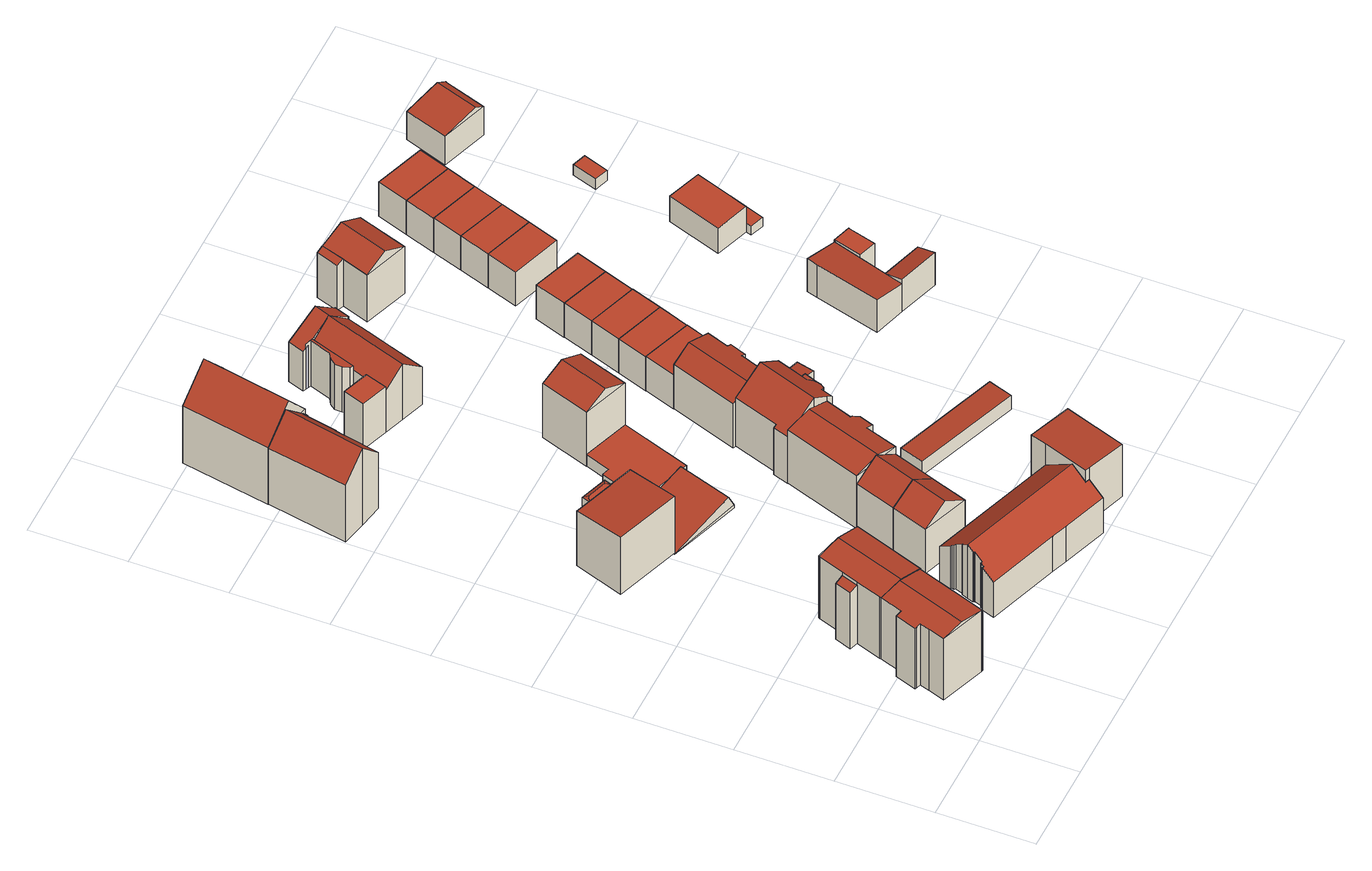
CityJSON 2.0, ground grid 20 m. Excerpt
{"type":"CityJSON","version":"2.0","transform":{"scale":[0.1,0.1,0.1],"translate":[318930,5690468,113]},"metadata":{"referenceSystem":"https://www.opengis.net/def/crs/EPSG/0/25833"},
"CityObjects":{
"building1":{"type":"Building","attributes":{"Dachtyp_tdc":"tdcFreeFormRoof","Gemeindeschluessel":14713000,"Dachneigung":10.97,"QualitaetDacherkennung":72,"Geometrietyp2DReferenz":"3000","function":"31001_9998","roofType":"5000","measuredHeight":16.66},"geometry":[{"type":"MultiSurface","lod":"2","boundaries":[[[0,1,2,3]],[[1,4,5,2]],[[4,6,7,5]],[[6,8,9,7]],[[8,10,11,9]],[[10,12,13,11]],[[12,14,15,13]],[[14,16,17,15]],[[16,18,19,17]],[[18,20,21,19]],[[20,22,23,21]],[[22,0,3,23]],[[1,0,22,20,18,16,24,25,6,4]],[[12,10,8,25,24,14]],[[16,14,24]],[[8,6,25]],[[3,2,5,7,9,11,13,15,17,19,21,23]]],"semantics":{"surfaces":[{"type":"WallSurface"},{"type":"RoofSurface"},{"type":"GroundSurface"}],"values":[0,0,0,0,0,0,0,0,0,0,0,0,1,1,0,0,2]}}]},
"building2":{"type":"Building","attributes":{"Gemeindeschluessel":14713000,"Geometrietyp2DReferenz":"3000","function":"31001_9998","roofType":"9999"},"children":["building2-1","building2-2"]},
"building2-1":{"type":"BuildingPart","attributes":{"Dachtyp_tdc":"tdcPolyFlatRoof","Dachneigung":17.91,"QualitaetDacherkennung":66,"Geometrietyp2DReferenz":"3000","roofType":"2100","measuredHeight":15.03},"parents":["building2"],"geometry":[{"type":"MultiSurface","lod":"2","boundaries":[[[26,27,28,29]],[[30,31,32,33]],[[31,26,29,32]],[[31,30,34,27,26]],[[29,28,35,33,32]],[[34,35,28,27]],[[30,33,35,34]]],"semantics":{"surfaces":[{"type":"WallSurface"},{"type":"RoofSurface"},{"type":"GroundSurface"},{"type":"ClosureSurface"}],"values":[0,0,0,1,2,3,3]}}]},
"building2-2":{"type":"BuildingPart","attributes":{"Dachtyp_tdc":"tdcGableRoof","Dachneigung":11.64,"QualitaetDacherkennung":78,"Geometrietyp2DReferenz":"3000","roofType":"3100","measuredHeight":16.95},"parents":["building2"],"geometry":[{"type":"MultiSurface","lod":"2","boundaries":[[[36,28,27]],[[36,37,38,28]],[[37,39,40,38]],[[39,41,42,40]],[[41,43,44,42]],[[43,45,46,44]],[[45,47,48,46]],[[47,49,50,48]],[[49,51,52,50]],[[51,6,53,52]],[[6,54,55,53]],[[54,56,30,33,55]],[[51,49,47,45,43,41]],[[41,39,37,36,57,56,54,6,51]],[[33,35,28,38,40,42,44,46,48,50,52,53,55]],[[34,30,56,57]],[[34,35,33,30]],[[36,27,34,57]],[[27,28,35,34]]],"semantics":{"surfaces":[{"type":"WallSurface"},{"type":"RoofSurface"},{"type":"GroundSurface"},{"type":"ClosureSurface"}],"values":[0,0,0,0,0,0,0,0,0,0,0,0,1,1,2,0,3,0,3]}}]},
"building3":{"type":"Building","attributes":{"Gemeindeschluessel":14713000,"Geometrietyp2DReferenz":"3000","function":"31001_9998","roofType":"9999"},"children":["building3-1","building3-2"]},
"building3-1":{"type":"BuildingPart","attributes":{"Dachtyp_tdc":"tdcFreeFormRoof","Dachneigung":22.84,"QualitaetDacherkennung":26,"Geometrietyp2DReferenz":"3000","roofType":"5000","measuredHeight":14.24},"parents":["building3"],"geometry":[{"type":"MultiSurface","lod":"2","boundaries":[[[58,59,60,61]],[[59,62,63,60]],[[62,64,65,63]],[[64,66,67,65]],[[64,62,68]],[[62,59,69,68]],[[59,58,69]],[[58,66,64,68,69]],[[60,63,65,67,61]],[[61,67,66,58]]],"semantics":{"surfaces":[{"type":"WallSurface"},{"type":"RoofSurface"},{"type":"GroundSurface"},{"type":"ClosureSurface"}],"values":[0,0,0,0,1,1,1,1,2,3]}}]},
"building3-2":{"type":"BuildingPart","attributes":{"Dachtyp_tdc":"tdcPolyFlatRoof","Dachneigung":3.57,"QualitaetDacherkennung":56,"Geometrietyp2DReferenz":"3000","roofType":"2100","measuredHeight":14.75},"parents":["building3"],"geometry":[{"type":"MultiSurface","lod":"2","boundaries":[[[70,71,65,67,66]],[[71,72,73,65]],[[72,74,75,73]],[[74,76,77,75]],[[76,78,79,77]],[[78,80,61,79]],[[80,78,76,74,72,71,70]],[[67,65,73,75,77,79,61]],[[70,66,58,61,80]],[[66,67,61,58]]],"semantics":{"surfaces":[{"type":"WallSurface"},{"type":"RoofSurface"},{"type":"GroundSurface"},{"type":"ClosureSurface"}],"values":[0,0,0,0,0,0,1,2,0,3]}}]},
"building4":{"type":"Building","attributes":{"Dachtyp_tdc":"tdcGableRoof","Gemeindeschluessel":14713000,"Dachneigung":35.92,"QualitaetDacherkennung":76,"Geometrietyp2DReferenz":"3000","function":"31001_3211","roofType":"3100","measuredHeight":13.88},"geometry":[{"type":"MultiSurface","lod":"2","boundaries":[[[81,82,83,84]],[[82,85,86,83]],[[85,87,88,86]],[[87,89,90,88]],[[89,91,92,90]],[[91,93,94,92]],[[93,95,96,94]],[[95,97,98,96]],[[97,99,100,98]],[[99,101,102,100]],[[101,103,104,102]],[[103,105,106,104]],[[105,107,108,106]],[[107,109,110,108]],[[109,111,112,110]],[[111,113,114,112]],[[113,115,116,114]],[[115,117,118,116]],[[117,119,120,118]],[[119,121,122,120]],[[121,123,124,122]],[[123,125,126,124]],[[125,127,128,126]],[[127,129,130,128]],[[129,131,132,130]],[[131,81,84,132]],[[127,125,123,121,119,117,115,113,111,109,107,105]],[[105,103,101,99,97,95,93,91,89,87,85,82,81,131,129,127]],[[84,83,86,88,90,92,94,96,98,100,102,104,106,108,110,112,114,116,118,120,122,124,126,128,130,132]]],"semantics":{"surfaces":[{"type":"WallSurface"},{"type":"RoofSurface"},{"type":"GroundSurface"}],"values":[0,0,0,0,0,0,0,0,0,0,0,0,0,0,0,0,0,0,0,0,0,0,0,0,0,0,1,1,2]}}]},
"building5":{"type":"Building","attributes":{"Dachtyp_tdc":"tdcGableRoof","Gemeindeschluessel":14713000,"Dachneigung":44.73,"QualitaetDacherkennung":79,"Geometrietyp2DReferenz":"3000","function":"31001_9998","roofType":"3100","measuredHeight":19.87},"geometry":[{"type":"MultiSurface","lod":"2","boundaries":[[[133,134,135,136]],[[134,137,138,135]],[[137,139,140,138]],[[139,141,142,140]],[[141,143,144,142]],[[143,145,146,144]],[[145,147,148,146]],[[147,149,150,148]],[[149,151,152,150]],[[151,153,154,152]],[[153,155,156,154]],[[155,133,136,156]],[[151,149,147,145]],[[145,143,141,139,137,134,133,155,153,151]],[[136,135,138,140,142,144,146,148,150,152,154,156]]],"semantics":{"surfaces":[{"type":"WallSurface"},{"type":"RoofSurface"},{"type":"GroundSurface"}],"values":[0,0,0,0,0,0,0,0,0,0,0,0,1,1,2]}}]},
"building6":{"type":"Building","attributes":{"Dachtyp_tdc":"tdcGableRoof","Gemeindeschluessel":14713000,"Dachneigung":35.32,"QualitaetDacherkennung":66,"Geometrietyp2DReferenz":"3000","function":"31001_9998","roofType":"3100","measuredHeight":14.8},"geometry":[{"type":"MultiSurface","lod":"2","boundaries":[[[157,158,159,160]],[[158,161,162,159]],[[161,163,164,162]],[[163,157,160,164]],[[161,158,165]],[[157,163,166]],[[158,157,166,165]],[[163,161,165,166]],[[160,159,162,164]]],"semantics":{"surfaces":[{"type":"WallSurface"},{"type":"RoofSurface"},{"type":"GroundSurface"}],"values":[0,0,0,0,0,0,1,1,2]}}]},
"building7":{"type":"Building","attributes":{"Dachtyp_tdc":"tdcFreeFormRoof","Gemeindeschluessel":14713000,"Dachneigung":14.84,"QualitaetDacherkennung":9,"Geometrietyp2DReferenz":"3000","function":"31001_9998","roofType":"5000","measuredHeight":3.87},"geometry":[{"type":"MultiSurface","lod":"2","boundaries":[[[167,168,169,170]],[[168,171,172,169]],[[171,173,172]],[[167,170,174]],[[171,168,175,176]],[[176,175,167,174,173]],[[168,167,175]],[[173,171,176]],[[170,169,172,173,174]]],"semantics":{"surfaces":[{"type":"WallSurface"},{"type":"RoofSurface"},{"type":"GroundSurface"}],"values":[0,0,0,0,1,1,0,0,2]}}]},
"building8":{"type":"Building","attributes":{"Dachtyp_tdc":"tdcGableRoof","Gemeindeschluessel":14713000,"Dachneigung":34.77,"QualitaetDacherkennung":73,"Geometrietyp2DReferenz":"3000","function":"31001_9998","roofType":"3100","measuredHeight":14.99},"geometry":[{"type":"MultiSurface","lod":"2","boundaries":[[[177,178,179,180]],[[178,181,182,179]],[[181,183,184,182]],[[183,177,180,184]],[[181,178,185]],[[177,183,186]],[[178,177,186,185]],[[183,181,185,186]],[[180,179,182,184]]],"semantics":{"surfaces":[{"type":"WallSurface"},{"type":"RoofSurface"},{"type":"GroundSurface"}],"values":[0,0,0,0,0,0,1,1,2]}}]},
"building9":{"type":"Building","attributes":{"Dachtyp_tdc":"tdcFreeFormRoof","Gemeindeschluessel":14713000,"Dachneigung":45.2,"QualitaetDacherkennung":79,"Geometrietyp2DReferenz":"3000","function":"31001_9998","roofType":"5000","measuredHeight":21.27},"geometry":[{"type":"MultiSurface","lod":"2","boundaries":[[[187,188,189,190]],[[188,191,192,189]],[[191,193,194,192]],[[193,195,196,194]],[[195,197,198,196]],[[197,187,190,198]],[[191,188,187,199,200,193]],[[200,199,197,195]],[[187,197,199]],[[195,193,200]],[[190,189,192,194,196,198]]],"semantics":{"surfaces":[{"type":"WallSurface"},{"type":"RoofSurface"},{"type":"GroundSurface"}],"values":[0,0,0,0,0,0,1,1,0,0,2]}}]},
"building10":{"type":"Building","attributes":{"Dachtyp_tdc":"tdcFreeFormRoof","Gemeindeschluessel":14713000,"Dachneigung":13.15,"QualitaetDacherkennung":55,"Geometrietyp2DReferenz":"3000","function":"31001_9998","roofType":"5000","measuredHeight":14.89},"geometry":[{"type":"MultiSurface","lod":"2","boundaries":[[[201,202,203,204]],[[202,205,206,203]],[[205,207,208,206]],[[207,209,210,208]],[[209,211,212,210]],[[211,213,214,212]],[[209,207,205,202,201,215,216,213,211]],[[216,215,217,218]],[[201,217,215]],[[218,213,216]],[[214,219,220,204,203,206,208,210,212]],[[213,218,219,214]],[[218,217,220,219]],[[217,201,204,220]]],"semantics":{"surfaces":[{"type":"WallSurface"},{"type":"RoofSurface"},{"type":"GroundSurface"}],"values":[0,0,0,0,0,0,1,1,0,0,2,0,0,0]}}]},
"building11":{"type":"Building","attributes":{"Dachtyp_tdc":"tdcPolyFlatRoof","Gemeindeschluessel":14713000,"Dachneigung":0,"QualitaetDacherkennung":0,"Geometrietyp2DReferenz":"3000","BezugspunktDach":"2000","function":"31001_9998","measuredHeight":3},"geometry":[{"type":"MultiSurface","lod":"2","boundaries":[[[221,222,223,224,225,226,227,228,229]],[[229,228,230,231]],[[228,227,232,230]],[[227,226,233,232]],[[226,225,234,233]],[[225,224,235,234]],[[224,223,236,235]],[[223,222,237,236]],[[222,221,238,237]],[[221,229,231,238]],[[231,230,232,233,234,235,236,237,238]]],"semantics":{"surfaces":[{"type":"RoofSurface"},{"type":"WallSurface"},{"type":"GroundSurface"}],"values":[0,1,1,1,1,1,1,1,1,1,2]}}]},
"building12":{"type":"Building","attributes":{"Dachtyp_tdc":"tdcPolyFlatRoof","Gemeindeschluessel":14713000,"Dachneigung":3.97,"QualitaetDacherkennung":68,"Geometrietyp2DReferenz":"3000","function":"31001_9998","roofType":"2100","measuredHeight":14.14},"geometry":[{"type":"MultiSurface","lod":"2","boundaries":[[[239,240,241,242]],[[240,243,244,241]],[[243,245,246,244]],[[245,247,248,246]],[[247,249,250,248]],[[249,239,242,250]],[[249,247,245,243,240,239]],[[242,241,244,246,248,250]]],"semantics":{"surfaces":[{"type":"WallSurface"},{"type":"RoofSurface"},{"type":"GroundSurface"}],"values":[0,0,0,0,0,0,1,2]}}]},
"building13":{"type":"Building","attributes":{"Dachtyp_tdc":"tdcGableRoof","Gemeindeschluessel":14713000,"Dachneigung":25.05,"QualitaetDacherkennung":66,"Geometrietyp2DReferenz":"3000","function":"31001_9998","roofType":"3100","measuredHeight":16.36},"geometry":[{"type":"MultiSurface","lod":"2","boundaries":[[[251,252,253,254]],[[252,255,256,253]],[[255,257,258,256]],[[257,251,254,258]],[[255,252,259]],[[251,257,260]],[[252,251,260,259]],[[257,255,259,260]],[[254,253,256,258]]],"semantics":{"surfaces":[{"type":"WallSurface"},{"type":"RoofSurface"},{"type":"GroundSurface"}],"values":[0,0,0,0,0,0,1,1,2]}}]},
"building14":{"type":"Building","attributes":{"Dachtyp_tdc":"tdcGableRoof","Gemeindeschluessel":14713000,"Dachneigung":34.46,"QualitaetDacherkennung":68,"Geometrietyp2DReferenz":"3000","function":"31001_9998","roofType":"3100","measuredHeight":16.88},"geometry":[{"type":"MultiSurface","lod":"2","boundaries":[[[261,262,263,264]],[[262,265,266,263]],[[265,267,268,266]],[[267,269,270,268]],[[269,271,272,270]],[[271,273,274,272]],[[273,275,276,274]],[[275,277,278,276]],[[277,279,280,278]],[[279,281,282,280]],[[281,283,284,282]],[[283,285,286,284]],[[285,287,288,286]],[[287,289,290,288]],[[289,291,292,290]],[[291,293,294,292]],[[293,295,296,294]],[[295,297,298,296]],[[297,261,264,298]],[[293,291,289,287,285,283]],[[283,281,279,277,275,273,271,269,267,265,262,261,297,295,293]],[[264,263,266,268,270,272,274,276,278,280,282,284,286,288,290,292,294,296,298]]],"semantics":{"surfaces":[{"type":"WallSurface"},{"type":"RoofSurface"},{"type":"GroundSurface"}],"values":[0,0,0,0,0,0,0,0,0,0,0,0,0,0,0,0,0,0,0,1,1,2]}}]},
"building15":{"type":"Building","attributes":{"Gemeindeschluessel":14713000,"Geometrietyp2DReferenz":"3000","function":"31001_9998","roofType":"9999"},"children":["building15-1","building15-2","building15-3","building15-4","building15-5"]},
"building15-1":{"type":"BuildingPart","attributes":{"Dachtyp_tdc":"tdcGableRoof","Dachneigung":29.37,"QualitaetDacherkennung":40,"Geometrietyp2DReferenz":"3000","roofType":"3100","measuredHeight":14.18},"parents":["building15"],"geometry":[{"type":"MultiSurface","lod":"2","boundaries":[[[299,300,301,302]],[[300,303,304,301]],[[303,305,306,304]],[[305,307,308,306]],[[307,309,310,308]],[[309,311,312,310]],[[311,313,314,312]],[[313,315,316,314]],[[315,317,316]],[[318,319,315,313,311,309,307]],[[307,305,303,300,299,320,321,322,318]],[[301,304,306,308,310,312,314,316,323,324,325,302]],[[319,317,315]],[[323,316,317,319,318]],[[320,326,321]],[[326,325,324,322,321]],[[322,324,323,318]],[[299,302,325,326,320]]],"semantics":{"surfaces":[{"type":"WallSurface"},{"type":"RoofSurface"},{"type":"GroundSurface"},{"type":"ClosureSurface"}],"values":[0,0,0,0,0,0,0,0,0,1,1,2,0,3,0,3,3,3]}}]},
"building15-2":{"type":"BuildingPart","attributes":{"Dachtyp_tdc":"tdcPolyFlatRoof","Dachneigung":0,"QualitaetDacherkennung":49,"Geometrietyp2DReferenz":"3000","roofType":"1000","measuredHeight":11.79},"parents":["building15"],"geometry":[{"type":"MultiSurface","lod":"2","boundaries":[[[327,328,329,330,331]],[[328,332,333,329]],[[332,334,335,336,333]],[[334,332,328,327]],[[330,329,333,336]],[[331,335,334,327]],[[331,330,336,335]]],"semantics":{"surfaces":[{"type":"WallSurface"},{"type":"RoofSurface"},{"type":"GroundSurface"},{"type":"ClosureSurface"}],"values":[0,0,0,1,2,0,3]}}]},
"building15-3":{"type":"BuildingPart","attributes":{"Dachtyp_tdc":"tdcGableRoof","Dachneigung":42.47,"QualitaetDacherkennung":35,"Geometrietyp2DReferenz":"3000","roofType":"3100","measuredHeight":14.4},"parents":["building15"],"geometry":[{"type":"MultiSurface","lod":"2","boundaries":[[[317,337,338,316]],[[337,339,338]],[[340,341,342]],[[340,343,344,341]],[[343,345,346,344]],[[345,331,330,346]],[[335,347,348,336]],[[345,343,340,337,317,319,349]],[[349,321,326,347,335,331,345]],[[348,325,324,323,316,338,341,344,346,330,336]],[[326,325,348,347]],[[322,321,349]],[[324,325,326,321,322]],[[319,318,322,349]],[[317,316,323,318,319]],[[318,323,324,322]],[[342,339,337,340]],[[342,341,338,339]],[[335,336,330,331]]],"semantics":{"surfaces":[{"type":"WallSurface"},{"type":"RoofSurface"},{"type":"GroundSurface"},{"type":"ClosureSurface"}],"values":[0,0,0,0,0,0,0,1,1,2,3,0,3,0,3,3,0,3,3]}}]},
"building15-4":{"type":"BuildingPart","attributes":{"Dachtyp_tdc":"tdcPolyFlatRoof","Dachneigung":6.38,"QualitaetDacherkennung":55,"Geometrietyp2DReferenz":"3000","roofType":"2100","measuredHeight":5.43},"parents":["building15"],"geometry":[{"type":"MultiSurface","lod":"2","boundaries":[[[350,342,341,351]],[[339,352,353,338]],[[352,350,351,353]],[[352,339,342,350]],[[351,341,338,353]],[[339,338,341,342]]],"semantics":{"surfaces":[{"type":"WallSurface"},{"type":"RoofSurface"},{"type":"GroundSurface"},{"type":"ClosureSurface"}],"values":[0,0,0,1,2,3]}}]},
"building15-5":{"type":"BuildingPart","attributes":{"Dachtyp_tdc":"tdcPolyFlatRoof","Dachneigung":4.4,"QualitaetDacherkennung":46,"Geometrietyp2DReferenz":"3000","roofType":"2100","measuredHeight":11.75},"parents":["building15"],"geometry":[{"type":"MultiSurface","lod":"2","boundaries":[[[354,355,356,357]],[[355,358,359,356]],[[358,360,361,359]],[[360,362,363,361]],[[362,364,365,363]],[[364,366,367,365]],[[366,368,302,367]],[[368,299,302]],[[369,354,357,348,347]],[[369,370,368,366,364,362,360,358,355,354]],[[357,356,359,361,363,365,367,302,325,348]],[[320,299,368,370]],[[320,326,325,302,299]],[[347,326,320,370,369]],[[347,348,325,326]]],"semantics":{"surfaces":[{"type":"WallSurface"},{"type":"RoofSurface"},{"type":"GroundSurface"},{"type":"ClosureSurface"}],"values":[0,0,0,0,0,0,0,0,0,1,2,0,3,0,3]}}]},
"building16":{"type":"Building","attributes":{"Dachtyp_tdc":"tdcPolyFlatRoof","Gemeindeschluessel":14713000,"Dachneigung":2.76,"QualitaetDacherkennung":69,"Geometrietyp2DReferenz":"3000","function":"31001_9998","roofType":"2100","measuredHeight":3.71},"geometry":[{"type":"MultiSurface","lod":"2","boundaries":[[[371,372,373,374]],[[372,375,376,373]],[[375,377,378,376]],[[377,371,374,378]],[[377,375,372,371]],[[374,373,376,378]]],"semantics":{"surfaces":[{"type":"WallSurface"},{"type":"RoofSurface"},{"type":"GroundSurface"}],"values":[0,0,0,0,1,2]}}]},
"building17":{"type":"Building","attributes":{"Dachtyp_tdc":"tdcGableRoof","Gemeindeschluessel":14713000,"Dachneigung":16.8,"QualitaetDacherkennung":47,"Geometrietyp2DReferenz":"3000","function":"31001_9998","roofType":"3100","measuredHeight":14.28},"geometry":[{"type":"MultiSurface","lod":"2","boundaries":[[[379,380,381,382]],[[380,383,384,381]],[[383,385,386,384]],[[385,387,388,386]],[[387,389,390,388]],[[389,391,392,390]],[[391,393,394,392]],[[393,395,396,394]],[[395,397,398,396]],[[397,399,400,398]],[[399,379,382,400]],[[395,393,391,389,387]],[[387,385,383,380,379,399,397,395]],[[382,381,384,386,388,390,392,394,396,398,400]]],"semantics":{"surfaces":[{"type":"WallSurface"},{"type":"RoofSurface"},{"type":"GroundSurface"}],"values":[0,0,0,0,0,0,0,0,0,0,0,1,1,2]}}]},
"building18":{"type":"Building","attributes":{"Dachtyp_tdc":"tdcPolyFlatRoof","Gemeindeschluessel":14713000,"Dachneigung":3.34,"QualitaetDacherkennung":50,"Geometrietyp2DReferenz":"3000","function":"31001_9998","roofType":"2100","measuredHeight":4.62},"geometry":[{"type":"MultiSurface","lod":"2","boundaries":[[[401,402,403,404]],[[402,405,406,403]],[[405,407,408,406]],[[407,409,410,408]],[[409,401,404,410]],[[409,407,405,402,401]],[[404,403,406,408,410]]],"semantics":{"surfaces":[{"type":"WallSurface"},{"type":"RoofSurface"},{"type":"GroundSurface"}],"values":[0,0,0,0,0,1,2]}}]},
"building19":{"type":"Building","attributes":{"Dachtyp_tdc":"tdcPolyFlatRoof","Gemeindeschluessel":14713000,"Dachneigung":0,"QualitaetDacherkennung":67,"Geometrietyp2DReferenz":"3000","function":"31001_9998","roofType":"1000","measuredHeight":8.78},"geometry":[{"type":"MultiSurface","lod":"2","boundaries":[[[411,412,413,414]],[[412,415,416,413]],[[415,417,418,416]],[[417,419,420,418]],[[419,411,414,420]],[[419,417,415,412,411]],[[414,413,416,418,420]]],"semantics":{"surfaces":[{"type":"WallSurface"},{"type":"RoofSurface"},{"type":"GroundSurface"}],"values":[0,0,0,0,0,1,2]}}]},
"building20":{"type":"Building","attributes":{"Dachtyp_tdc":"tdcPolyFlatRoof","Gemeindeschluessel":14713000,"Dachneigung":7.67,"QualitaetDacherkennung":67,"Geometrietyp2DReferenz":"3000","function":"31001_9998","roofType":"2100","measuredHeight":3.72},"geometry":[{"type":"MultiSurface","lod":"2","boundaries":[[[421,422,423,406]],[[422,424,425,423]],[[424,426,427,425]],[[426,428,408,427]],[[428,421,406,408]],[[428,426,424,422,421]],[[406,423,425,427,408]]],"semantics":{"surfaces":[{"type":"WallSurface"},{"type":"RoofSurface"},{"type":"GroundSurface"}],"values":[0,0,0,0,0,1,2]}}]},
"building21":{"type":"Building","attributes":{"Dachtyp_tdc":"tdcPolyFlatRoof","Gemeindeschluessel":14713000,"Dachneigung":0,"QualitaetDacherkennung":71,"Geometrietyp2DReferenz":"3000","function":"31001_9998","roofType":"1000","measuredHeight":8.79},"geometry":[{"type":"MultiSurface","lod":"2","boundaries":[[[429,430,431,432]],[[430,433,434,431]],[[433,435,436,434]],[[435,429,432,436]],[[435,433,430,429]],[[432,431,434,436]]],"semantics":{"surfaces":[{"type":"WallSurface"},{"type":"RoofSurface"},{"type":"GroundSurface"}],"values":[0,0,0,0,1,2]}}]},
"building22":{"type":"Building","attributes":{"Dachtyp_tdc":"tdcPolyFlatRoof","Gemeindeschluessel":14713000,"Dachneigung":0,"QualitaetDacherkennung":74,"Geometrietyp2DReferenz":"3000","function":"31001_9998","roofType":"1000","measuredHeight":8.83},"geometry":[{"type":"MultiSurface","lod":"2","boundaries":[[[437,438,439,440]],[[438,430,431,439]],[[430,429,432,431]],[[429,437,440,432]],[[429,430,438,437]],[[440,439,431,432]]],"semantics":{"surfaces":[{"type":"WallSurface"},{"type":"RoofSurface"},{"type":"GroundSurface"}],"values":[0,0,0,0,1,2]}}]},
"building23":{"type":"Building","attributes":{"Dachtyp_tdc":"tdcPolyFlatRoof","Gemeindeschluessel":14713000,"Dachneigung":0,"QualitaetDacherkennung":72,"Geometrietyp2DReferenz":"3000","function":"31001_9998","roofType":"1000","measuredHeight":8.79},"geometry":[{"type":"MultiSurface","lod":"2","boundaries":[[[441,442,443,444]],[[442,445,446,443]],[[445,447,448,446]],[[447,441,444,448]],[[447,445,442,441]],[[444,443,446,448]]],"semantics":{"surfaces":[{"type":"WallSurface"},{"type":"RoofSurface"},{"type":"GroundSurface"}],"values":[0,0,0,0,1,2]}}]},
"building24":{"type":"Building","attributes":{"Dachtyp_tdc":"tdcPolyFlatRoof","Gemeindeschluessel":14713000,"Dachneigung":0,"QualitaetDacherkennung":58,"Geometrietyp2DReferenz":"3000","function":"31001_9998","roofType":"1000","measuredHeight":8.83},"geometry":[{"type":"MultiSurface","lod":"2","boundaries":[[[441,449,450,451]],[[449,452,453,450]],[[452,442,454,453]],[[442,441,451,454]],[[442,452,449,441]],[[451,450,453,454]]],"semantics":{"surfaces":[{"type":"WallSurface"},{"type":"RoofSurface"},{"type":"GroundSurface"}],"values":[0,0,0,0,1,2]}}]},
"building25":{"type":"Building","attributes":{"Gemeindeschluessel":14713000,"Geometrietyp2DReferenz":"3000","function":"31001_9998","roofType":"9999"},"children":["building25-1","building25-2"]},
"building25-1":{"type":"BuildingPart","attributes":{"Dachtyp_tdc":"tdcPolyFlatRoof","Dachneigung":23.84,"QualitaetDacherkennung":64,"Geometrietyp2DReferenz":"3000","roofType":"2100","measuredHeight":12.24},"parents":["building25"],"geometry":[{"type":"MultiSurface","lod":"2","boundaries":[[[455,456,457,458,459]],[[456,460,461,457]],[[460,462,463,464,461]],[[460,456,455,462]],[[464,458,457,461]],[[459,463,462,455]],[[459,458,464,463]]],"semantics":{"surfaces":[{"type":"WallSurface"},{"type":"RoofSurface"},{"type":"GroundSurface"},{"type":"ClosureSurface"}],"values":[0,0,0,1,2,0,3]}}]},
"building25-2":{"type":"BuildingPart","attributes":{"Dachtyp_tdc":"tdcGableRoof","Dachneigung":26.59,"QualitaetDacherkennung":63,"Geometrietyp2DReferenz":"3000","roofType":"3100","measuredHeight":14.66},"parents":["building25"],"geometry":[{"type":"MultiSurface","lod":"2","boundaries":[[[465,466,467,468]],[[466,469,470,467]],[[469,459,458,470]],[[463,471,472,464]],[[471,465,468,472]],[[471,473,474,465]],[[455,475,476,474,473,463]],[[459,455,463]],[[463,473,471]],[[466,476,475,469]],[[465,474,476,466]],[[469,475,455,459]],[[468,467,470,458,464,472]],[[464,458,459,463]]],"semantics":{"surfaces":[{"type":"WallSurface"},{"type":"RoofSurface"},{"type":"GroundSurface"},{"type":"ClosureSurface"}],"values":[0,0,0,0,0,1,1,0,0,0,0,0,2,3]}}]},
"building26":{"type":"Building","attributes":{"Dachtyp_tdc":"tdcPolyFlatRoof","Gemeindeschluessel":14713000,"Dachneigung":0,"QualitaetDacherkennung":60,"Geometrietyp2DReferenz":"3000","function":"31001_9998","roofType":"1000","measuredHeight":8.8},"geometry":[{"type":"MultiSurface","lod":"2","boundaries":[[[477,478,479,480]],[[478,481,482,479]],[[481,483,484,482]],[[483,477,480,484]],[[483,481,478,477]],[[480,479,482,484]]],"semantics":{"surfaces":[{"type":"WallSurface"},{"type":"RoofSurface"},{"type":"GroundSurface"}],"values":[0,0,0,0,1,2]}}]},
"building27":{"type":"Building","attributes":{"Gemeindeschluessel":14713000,"Geometrietyp2DReferenz":"3000","function":"31001_9998","roofType":"9999"},"children":["building27-1","building27-2"]},
"building27-1":{"type":"BuildingPart","attributes":{"Dachtyp_tdc":"tdcPolyFlatRoof","Dachneigung":15.87,"QualitaetDacherkennung":48,"Geometrietyp2DReferenz":"3000","roofType":"2100","measuredHeight":8.43},"parents":["building27"],"geometry":[{"type":"MultiSurface","lod":"2","boundaries":[[[485,486,487,488]],[[485,489,490,486]],[[489,491,492,493,490]],[[489,485,488,491]],[[493,487,486,490]],[[488,492,491]],[[488,487,493,492]]],"semantics":{"surfaces":[{"type":"WallSurface"},{"type":"RoofSurface"},{"type":"GroundSurface"},{"type":"ClosureSurface"}],"values":[0,0,0,1,2,0,3]}}]},
"building27-2":{"type":"BuildingPart","attributes":{"Dachtyp_tdc":"tdcPolyFlatRoof","Dachneigung":10.29,"QualitaetDacherkennung":65,"Geometrietyp2DReferenz":"3000","roofType":"2100","measuredHeight":8.54},"parents":["building27"],"geometry":[{"type":"MultiSurface","lod":"2","boundaries":[[[494,495,496,497]],[[495,498,499,496]],[[498,500,501,499]],[[500,488,487,501]],[[492,494,497,493]],[[492,488,500,498,495,494]],[[497,496,499,501,487,493]],[[493,487,488,492]]],"semantics":{"surfaces":[{"type":"WallSurface"},{"type":"RoofSurface"},{"type":"GroundSurface"},{"type":"ClosureSurface"}],"values":[0,0,0,0,0,1,2,3]}}]},
"building28":{"type":"Building","attributes":{"Dachtyp_tdc":"tdcPolyFlatRoof","Gemeindeschluessel":14713000,"Dachneigung":0,"QualitaetDacherkennung":69,"Geometrietyp2DReferenz":"3000","function":"31001_9998","roofType":"1000","measuredHeight":8.81},"geometry":[{"type":"MultiSurface","lod":"2","boundaries":[[[502,503,504,505]],[[503,478,479,504]],[[478,477,480,479]],[[477,502,505,480]],[[477,478,503,502]],[[505,504,479,480]]],"semantics":{"surfaces":[{"type":"WallSurface"},{"type":"RoofSurface"},{"type":"GroundSurface"}],"values":[0,0,0,0,1,2]}}]},
"building29":{"type":"Building","attributes":{"Dachtyp_tdc":"tdcPolyFlatRoof","Gemeindeschluessel":14713000,"Dachneigung":0,"QualitaetDacherkennung":72,"Geometrietyp2DReferenz":"3000","function":"31001_9998","roofType":"1000","measuredHeight":8.89},"geometry":[{"type":"MultiSurface","lod":"2","boundaries":[[[506,507,508,509]],[[507,503,510,508]],[[503,502,511,510]],[[502,506,509,511]],[[502,503,507,506]],[[509,508,510,511]]],"semantics":{"surfaces":[{"type":"WallSurface"},{"type":"RoofSurface"},{"type":"GroundSurface"}],"values":[0,0,0,0,1,2]}}]},
"building30":{"type":"Building","attributes":{"Gemeindeschluessel":14713000,"Dachneigung":90,"Dachorientierung":0,"MittlereTraufHoehe":122.06,"QualitaetDacherkennung":98,"ObjektHoehe":7.58,"BodenHoehe":114.48,"Geometrietyp2DReferenz":"3000","AbsoluteHoehe":122.06,"Dachflaeche":24.59,"function":"31001_9998","roofType":"1000","measuredHeight":7.58,"storeysAboveGround":3},"geometry":[{"type":"MultiSurface","lod":"2","boundaries":[[[512,513,514,515]],[[513,516,517,514]],[[516,518,519,517]],[[518,520,521,519]],[[520,522,523,521]],[[522,512,515,523]],[[522,520,518,516,513,512]],[[515,514,517,519,521,523]]],"semantics":{"surfaces":[{"type":"WallSurface"},{"type":"RoofSurface"},{"type":"GroundSurface"}],"values":[0,0,0,0,0,0,1,2]}}]},
"building31":{"type":"Building","attributes":{"Dachtyp_tdc":"tdcPolyFlatRoof","Gemeindeschluessel":14713000,"Dachneigung":0,"QualitaetDacherkennung":70,"Geometrietyp2DReferenz":"3000","function":"31001_9998","roofType":"1000","measuredHeight":8.79},"geometry":[{"type":"MultiSurface","lod":"2","boundaries":[[[524,525,526,527]],[[525,528,508,526]],[[528,529,509,508]],[[529,524,527,509]],[[529,528,525,524]],[[527,526,508,509]]],"semantics":{"surfaces":[{"type":"WallSurface"},{"type":"RoofSurface"},{"type":"GroundSurface"}],"values":[0,0,0,0,1,2]}}]},
"building32":{"type":"Building","attributes":{"Dachtyp_tdc":"tdcPolyFlatRoof","Gemeindeschluessel":14713000,"Dachneigung":0,"QualitaetDacherkennung":59,"Geometrietyp2DReferenz":"3000","function":"31001_9998","roofType":"1000","measuredHeight":8.88},"geometry":[{"type":"MultiSurface","lod":"2","boundaries":[[[524,530,531,527]],[[530,532,533,531]],[[532,525,526,533]],[[525,524,527,526]],[[525,532,530,524]],[[527,531,533,526]]],"semantics":{"surfaces":[{"type":"WallSurface"},{"type":"RoofSurface"},{"type":"GroundSurface"}],"values":[0,0,0,0,1,2]}}]},
"building33":{"type":"Building","attributes":{"Dachtyp_tdc":"tdcPolyFlatRoof","Gemeindeschluessel":14713000,"Dachneigung":0,"QualitaetDacherkennung":68,"Geometrietyp2DReferenz":"3000","function":"31001_9998","roofType":"1000","measuredHeight":6.5},"geometry":[{"type":"MultiSurface","lod":"2","boundaries":[[[534,535,536,537]],[[534,538,539,540,541,535]],[[536,542,543,544,545,537]],[[535,541,542,536]],[[541,540,543,542]],[[540,539,544,543]],[[539,538,545,544]],[[538,534,537,545]]],"semantics":{"surfaces":[{"type":"WallSurface"},{"type":"RoofSurface"},{"type":"GroundSurface"}],"values":[0,1,2,0,0,0,0,0]}}]},
"building34":{"type":"Building","attributes":{"Dachtyp_tdc":"tdcPolyFlatRoof","Gemeindeschluessel":14713000,"Dachneigung":0,"QualitaetDacherkennung":74,"Geometrietyp2DReferenz":"3000","function":"31001_9998","roofType":"1000","measuredHeight":2.3},"geometry":[{"type":"MultiSurface","lod":"2","boundaries":[[[546,547,536,548]],[[547,549,537,536]],[[549,550,545,537]],[[550,551,552,545]],[[551,553,554,552]],[[553,546,548,554]],[[553,551,550,549,547,546]],[[548,536,537,545,552,554]]],"semantics":{"surfaces":[{"type":"WallSurface"},{"type":"RoofSurface"},{"type":"GroundSurface"}],"values":[0,0,0,0,0,0,1,2]}}]},
"building35":{"type":"Building","attributes":{"Dachtyp_tdc":"tdcPolyFlatRoof","Gemeindeschluessel":14713000,"Dachneigung":0,"QualitaetDacherkennung":76,"Geometrietyp2DReferenz":"3000","function":"31001_9998","roofType":"1000","measuredHeight":2.66},"geometry":[{"type":"MultiSurface","lod":"2","boundaries":[[[555,556,557,558]],[[556,559,560,557]],[[559,561,562,560]],[[561,555,558,562]],[[561,559,556,555]],[[558,557,560,562]]],"semantics":{"surfaces":[{"type":"WallSurface"},{"type":"RoofSurface"},{"type":"GroundSurface"}],"values":[0,0,0,0,1,2]}}]},
"building36":{"type":"Building","attributes":{"Dachtyp_tdc":"tdcGableRoof","Gemeindeschluessel":14713000,"Dachneigung":10.29,"QualitaetDacherkennung":38,"Geometrietyp2DReferenz":"3000","function":"31001_9998","roofType":"3100","measuredHeight":8.74},"geometry":[{"type":"MultiSurface","lod":"2","boundaries":[[[563,564,565,566]],[[564,567,568,565]],[[567,569,570,568]],[[569,571,572,570]],[[571,573,574,572]],[[573,563,566,574]],[[573,575,576,563]],[[569,567,564,576,575,571]],[[571,575,573]],[[563,576,564]],[[566,565,568,570,572,574]]],"semantics":{"surfaces":[{"type":"WallSurface"},{"type":"RoofSurface"},{"type":"GroundSurface"}],"values":[0,0,0,0,0,0,1,1,0,0,2]}}]}
},
"vertices":[
[62,154,177],[78,199,177],[78,199,21],[62,154,21],[92,195,179],[92,195,21],[108,242,179],[108,242,21],[203,208,178],[203,208,21],[205,206,177],[205,206,21],[154,61,177],[154,61,21],[152,62,178],[152,62,21],[57,95,179],[57,95,21],[69,129,179],[69,129,21],[76,150,179],[76,150,21],[66,153,177],[66,153,21],[102,79,188],[154,225,188],
[122,338,164],[140,333,170],[140,333,20],[122,338,20],[127,298,170],[110,304,164],[110,304,20],[127,298,20],[128,298,170],[128,298,20],
[140,333,179],[158,384,179],[158,384,20],[160,388,179],[160,388,20],[209,371,189],[209,371,20],[256,355,179],[256,355,20],[258,354,179],[258,354,20],[205,206,179],[205,206,20],[203,208,179],[203,208,20],[158,224,189],[158,224,20],[108,242,20],[109,245,179],[109,245,20],[127,298,178],[128,298,179],
[139,834,157],[145,851,157],[145,851,19],[139,834,19],[202,831,157],[202,831,19],[196,815,157],[196,815,19],[196,814,157],[196,814,19],[191,826,161],[150,840,161],
[196,814,159],[196,815,159],[243,798,159],[243,798,19],[207,694,166],[207,694,19],[71,742,166],[71,742,19],[107,845,159],[107,845,19],[139,834,159],
[563,0,112],[469,33,112],[469,33,22],[563,0,22],[436,45,112],[436,45,22],[286,96,112],[286,96,22],[295,123,132],[295,123,22],[298,121,132],[298,121,22],[300,128,137],[300,128,22],[303,127,137],[303,127,22],[309,144,150],[309,144,22],[308,144,150],[308,144,22],[308,146,151],[308,146,22],[307,146,151],[307,146,22],[311,159,161],[311,159,22],[316,172,151],[316,172,22],[317,171,151],[317,171,22],[317,172,150],[317,172,22],[319,172,150],[319,172,22],[325,189,137],[325,189,22],[322,190,137],[322,190,22],[324,196,132],[324,196,22],[321,197,132],[321,197,22],[330,223,113],[330,223,22],[598,130,113],[598,130,22],[576,67,161],[576,67,22],[565,36,137],[565,36,22],[574,33,137],[574,33,22],
[137,1400,157],[123,1329,156],[123,1329,10],[137,1400,10],[118,1329,161],[118,1329,10],[114,1308,161],[114,1308,10],[117,1307,157],[117,1307,10],[103,1237,156],[103,1237,10],[53,1246,209],[53,1246,10],[1,1257,157],[1,1257,10],[34,1425,154],[34,1425,10],[88,1414,209],[88,1414,10],[151,1402,143],[151,1402,10],[150,1397,143],[150,1397,10],
[467,297,131],[441,221,131],[441,221,20],[467,297,20],[341,255,134],[341,255,20],[368,331,134],[368,331,20],[391,238,168],[418,314,168],
[305,786,31],[397,754,21],[397,754,15],[305,786,15],[359,643,23],[359,643,15],[207,694,15],[243,798,15],[383,759,53],[345,648,53],
[497,383,132],[467,297,132],[467,297,19],[497,383,19],[368,331,133],[368,331,19],[398,417,133],[398,417,19],[417,314,169],[447,400,169],
[196,1585,146],[195,1581,146],[195,1581,8],[196,1585,8],[186,1583,158],[186,1583,8],[151,1402,157],[151,1402,8],[34,1425,155],[34,1425,8],[70,1610,155],[70,1610,8],[135,1597,221],[99,1412,221],
[554,544,151],[534,489,151],[534,489,17],[554,544,17],[539,487,149],[539,487,17],[546,475,146],[546,475,17],[535,445,146],[535,445,17],[520,450,151],[520,450,17],[497,383,151],[497,383,17],[509,560,166],[453,398,166],[455,579,153],[398,417,153],[398,417,17],[455,579,17],
[351,932,44],[332,880,44],[316,885,44],[302,846,44],[318,841,44],[301,792,44],[305,786,44],[397,754,44],[448,898,44],[397,754,14],[448,898,14],[305,786,14],[301,792,14],[318,841,14],[302,846,14],[316,885,14],[332,880,14],[351,932,14],
[574,33,167],[565,36,167],[565,36,26],[574,33,26],[598,130,167],[598,130,26],[609,163,167],[609,163,26],[702,131,161],[702,131,26],[658,4,161],[658,4,26],
[351,932,152],[387,1035,152],[387,1035,12],[351,932,12],[484,1002,152],[484,1002,12],[448,898,152],[448,898,12],[436,1018,176],[400,915,176],
[589,600,151],[594,595,147],[594,595,15],[589,600,15],[598,590,144],[598,590,15],[599,583,142],[599,583,15],[598,576,141],[598,576,15],[594,571,142],[594,571,15],[589,566,144],[589,566,15],[583,564,148],[583,564,15],[576,564,152],[576,564,15],[567,539,152],[567,539,15],[554,544,162],[554,544,15],[522,555,184],[522,555,15],[455,579,136],[455,579,15],[466,611,136],[466,611,15],[472,609,140],[472,609,15],[505,704,139],[505,704,15],[566,682,184],[566,682,15],[612,666,152],[612,666,15],[602,636,151],[602,636,15],
[330,1480,115],[324,1482,111],[324,1482,9],[330,1480,9],[336,1516,111],[336,1516,9],[339,1515,113],[339,1515,9],[403,1493,151],[403,1493,9],[445,1478,114],[445,1478,9],[453,1475,108],[453,1475,9],[442,1443,108],[442,1443,9],[439,1443,110],[439,1443,9],[439,1443,105],[391,1459,151],[398,1457,145],[346,1474,124],[378,1464,143],[390,1460,150],[391,1459,9],[390,1460,9],[346,1474,9],[346,1474,116],
[287,1302,127],[231,1322,127],[231,1322,9],[287,1302,9],[287,1302,116],[247,1367,127],[247,1367,9],[302,1347,127],[302,1347,116],[302,1347,9],
[424,1398,105],[424,1398,9],[424,1398,64],[404,1342,106],[404,1342,9],[404,1342,64],[379,1270,106],[379,1270,9],[330,1287,153],[330,1287,9],[313,1378,116],[313,1378,9],[390,1460,153],
[433,1332,60],[433,1332,9],[452,1388,60],[452,1388,9],
[307,1381,126],[308,1383,126],[308,1383,9],[307,1381,9],[303,1396,126],[303,1396,9],[304,1411,125],[304,1411,9],[313,1423,126],[313,1423,9],[326,1430,126],[326,1430,9],[342,1475,126],[342,1475,9],[330,1480,125],[313,1378,127],[346,1474,127],
[805,331,54],[786,280,57],[786,280,20],[805,331,20],[567,361,57],[567,361,20],[585,411,54],[585,411,20],
[628,767,138],[615,733,138],[615,733,14],[628,767,14],[607,736,141],[607,736,14],[585,676,141],[585,676,14],[536,693,157],[536,693,14],[505,704,132],[505,704,14],[499,706,128],[499,706,14],[548,845,128],[548,845,14],[585,832,157],[585,832,14],[635,815,141],[635,815,14],[619,770,141],[619,770,14],
[602,636,61],[612,666,63],[612,666,17],[602,636,17],[642,656,63],[642,656,17],[681,643,63],[681,643,17],[671,612,61],[671,612,17],
[548,845,101],[571,911,101],[571,911,13],[548,845,13],[675,874,101],[675,874,13],[652,810,101],[652,810,13],[635,816,101],[635,816,13],
[642,656,54],[655,694,49],[655,694,17],[715,673,49],[715,673,17],[702,635,54],[702,635,17],[681,643,54],
[593,974,100],[698,938,100],[698,938,12],[593,974,12],[675,874,100],[675,874,12],[571,911,100],[571,911,12],
[616,1038,100],[720,1002,100],[720,1002,12],[616,1038,12],
[638,1102,99],[742,1065,99],[742,1065,11],[638,1102,11],[720,1002,99],[720,1002,11],[616,1038,99],[616,1038,11],
[661,1167,99],[661,1167,10],[638,1102,10],[765,1130,99],[765,1130,10],[742,1065,10],
[553,1503,129],[539,1508,123],[539,1508,7],[553,1503,7],[553,1503,128],[555,1555,123],[555,1555,7],[569,1551,129],[569,1551,128],[569,1551,7],
[628,1414,128],[534,1447,128],[534,1447,7],[628,1414,7],[554,1503,128],[554,1503,7],[664,1517,128],[664,1517,7],[616,1534,154],[580,1431,154],[554,1503,129],[534,1447,129],
[701,1280,96],[805,1244,96],[805,1244,8],[701,1280,8],[782,1179,96],[782,1179,8],[678,1215,96],[678,1215,8],
[1038,575,87],[1038,575,15],[952,602,15],[952,602,87],[1026,536,99],[1026,536,15],[940,563,99],[940,563,87],[940,563,15],
[873,584,99],[911,719,100],[911,719,15],[873,584,15],[918,742,100],[918,742,15],[989,719,87],[989,719,15],
[723,1344,96],[827,1307,96],[827,1307,8],[723,1344,8],
[745,1407,96],[849,1371,96],[849,1371,7],[745,1407,7],[827,1307,7],[723,1344,7],
[1011,649,91],[973,661,91],[973,661,15],[1011,649,15],[989,717,91],[989,717,15],[990,720,91],[990,720,15],[1028,708,91],[1028,708,15],[1027,705,91],[1027,705,15],
[767,1471,95],[872,1434,95],[872,1434,7],[767,1471,7],[849,1371,95],[745,1407,95],
[790,1536,95],[790,1536,7],[895,1499,95],[895,1499,7],
[1026,938,79],[1014,905,79],[1014,905,14],[1026,938,14],[1030,950,79],[1054,1018,79],[983,1043,79],[943,930,79],[943,930,14],[983,1043,14],[1054,1018,14],[1030,950,14],
[1010,893,37],[1014,905,37],[1010,893,14],[1026,938,37],[1030,950,37],[1059,940,37],[1059,940,14],[1039,883,37],[1039,883,14],
[1035,1190,38],[1006,1200,38],[1006,1200,11],[1035,1190,11],[1024,1252,38],[1024,1252,11],[1053,1242,38],[1053,1242,11],
[989,1567,80],[1087,1533,80],[1087,1533,7],[989,1567,7],[1085,1529,80],[1085,1529,7],[1076,1503,80],[1076,1503,7],[1056,1444,80],[1056,1444,7],[958,1477,80],[958,1477,7],[1035,1451,94],[1066,1540,94]
]}
